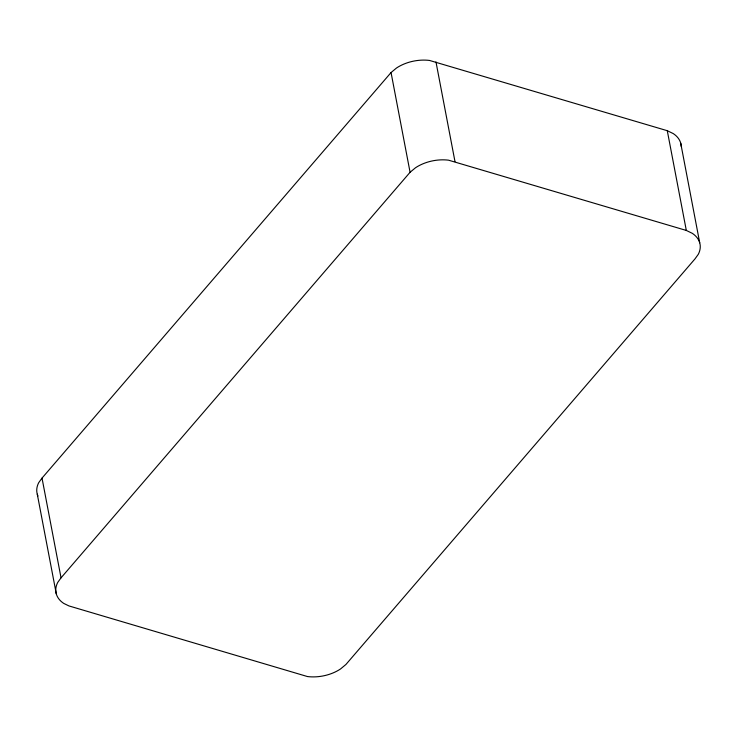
<?xml version="1.0" encoding="UTF-8"?>
<svg xmlns="http://www.w3.org/2000/svg" width="737" height="737" viewBox="0 0 737 737"><rect width="100%" height="100%" fill="white"/><g stroke="black" fill="none" stroke-linecap="round" stroke-linejoin="round"><path stroke-width="1.11" d="M681.228 146.442A33.939 21.769 -10.8 0 0 673.259 133.59L667.28 130.707L429.514 60.443A33.939 21.769 -10.8 0 0 396.469 68.034L391.052 72.548L42.018 478.101L38.702 482.689A33.939 21.769 -10.8 0 0 37.928 495.992M61.042 577.836L57.726 582.433A33.939 21.769 -10.8 0 0 63.741 603.41L68.965 605.934L307.486 676.557A33.939 21.769 -10.8 0 0 340.531 668.966L345.948 664.452L694.982 258.899L698.298 254.311A33.939 21.769 -10.8 0 0 692.283 233.325L686.313 230.441L448.538 160.178A33.939 21.769 -10.8 0 0 415.493 167.769L410.076 172.283L61.042 577.836L42.018 478.101M680.693 143.061L699.717 242.805M667.28 130.707L686.313 230.441M435.972 61.899L454.996 161.633M391.052 72.548L410.076 172.283M37.283 494.195L56.307 593.939"/></g></svg>
